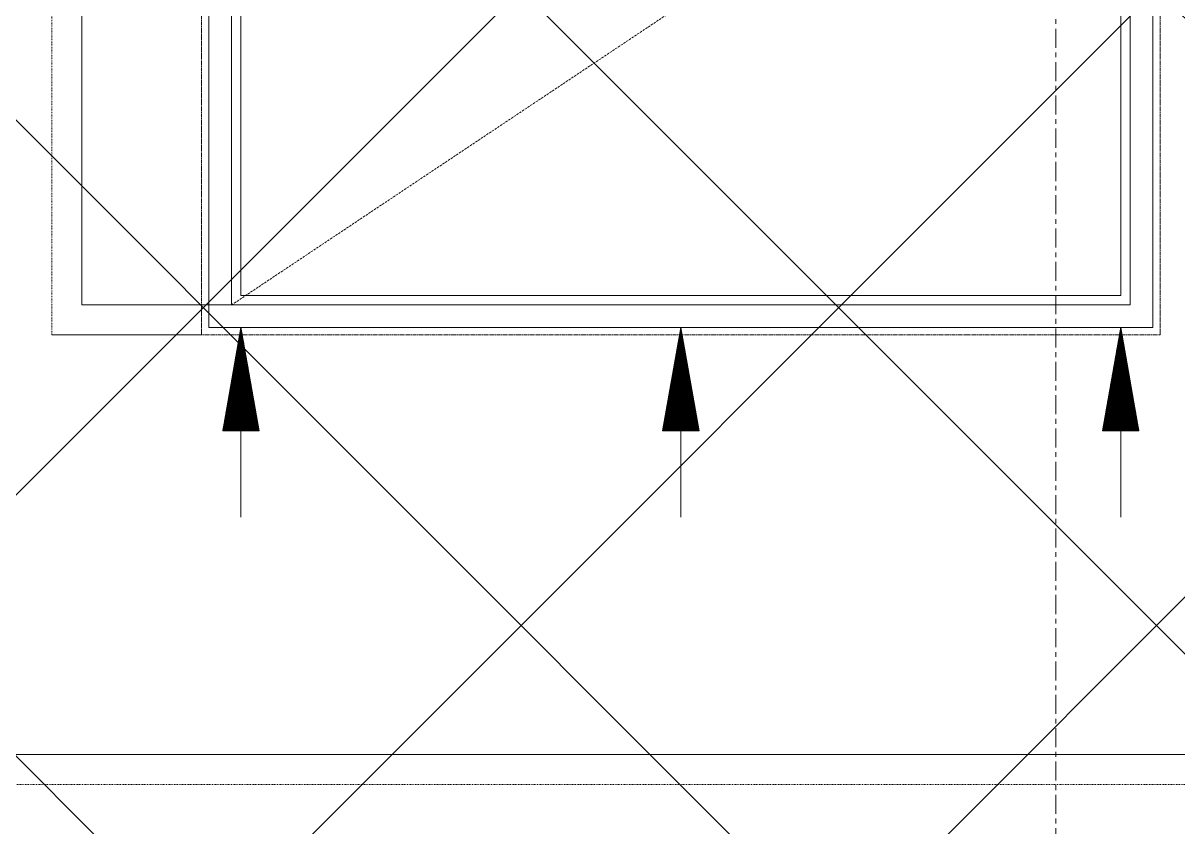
# Model space of a CAD drawing. Header units: inches. Extents: x -83664 to 20107, y -47222 to 19398.
# Drawn here: x -37662 to -36891, y -34867 to -34330 of the extents above; entities that cross this region are included whole.
import ezdxf

# ---------------------------------------------------------------- set-up
doc = ezdxf.new("R2010")
doc.units = ezdxf.units.IN
doc.header["$MEASUREMENT"] = 0
for name, pattern in [('Grid Line', [22.225, 12.7, -3.175, 3.175, -3.175]), ('Hidden 0_50', [1.0584, 0.5292, -0.5292]), ('Hidden 1_5', [2.2, 1.5, -0.7])]:
    doc.linetypes.add(name, pattern=pattern)
for name, color, linetype, lineweight in [('A-DETL-GENF', 7, 'Continuous', 9), ('M-HVAC-CDFF', 7, 'Continuous', 9), ('M-HVAC-DUCT-ANNO', 7, 'Continuous', 9), ('S-GRID', 7, 'Continuous', 9)]:
    doc.layers.add(name, color=color, linetype=linetype, lineweight=lineweight)
doc.layers.add('M-HVAC-DUCT', color=7, linetype='Continuous', lineweight=9, true_color=0xffe97f)

# ---------------------------------------------------------------- blocks, each defined once
blk = doc.blocks.new('GCE-AT-Return Register Grille Rectangular - 600x400-8275311-FIRST FLOOR AC CONDITIONING LAYOUT - PART A')
at = {"layer": 'A-DETL-GENF', "color": 6, "true_color": 0xff00ff}
for p, q in [((113940.28, 63838.67), (113928.12, 63769.7)), ((113940.28, 63838.67), (113928.12, 63769.7)), ((113939.48, 63834.13), (113939.48, 63769.7)), ((113939.58, 63834.7), (113939.58, 63769.7)), ((113939.68, 63835.27), (113939.68, 63769.7)), ((113939.78, 63835.83), (113939.78, 63769.7)), ((113939.88, 63836.4), (113939.88, 63769.7)), ((113939.98, 63836.97), (113939.98, 63769.7)), ((113940.08, 63837.54), (113940.08, 63769.7)), ((113940.18, 63838.1), (113940.18, 63769.7)), ((113940.28, 63838.67), (113952.44, 63769.7)), ((113940.28, 63838.67), (113940.28, 63769.7)), ((113940.28, 63838.67), (113940.28, 63769.7)), ((113940.38, 63838.1), (113940.38, 63769.7)), ((113940.48, 63837.54), (113940.48, 63769.7)), ((113940.58, 63836.97), (113940.58, 63769.7)), ((113940.68, 63836.4), (113940.68, 63769.7)), ((113940.78, 63835.83), (113940.78, 63769.7)), ((113940.88, 63835.27), (113940.88, 63769.7)), ((113940.98, 63834.7), (113940.98, 63769.7)), ((113941.08, 63834.13), (113941.08, 63769.7)), ((114233.93, 63838.67), (114221.77, 63769.7)), ((114233.93, 63838.67), (114221.77, 63769.7)), ((114233.13, 63834.13), (114233.13, 63769.7)), ((114233.23, 63834.7), (114233.23, 63769.7)), ((114233.33, 63835.27), (114233.33, 63769.7)), ((114233.43, 63835.83), (114233.43, 63769.7)), ((114233.53, 63836.4), (114233.53, 63769.7)), ((114233.63, 63836.97), (114233.63, 63769.7)), ((114233.73, 63837.54), (114233.73, 63769.7)), ((114233.83, 63838.1), (114233.83, 63769.7)), ((114233.93, 63838.67), (114246.09, 63769.7)), ((114233.93, 63838.67), (114233.93, 63769.7)), ((114233.93, 63838.67), (114233.93, 63769.7)), ((114234.03, 63838.1), (114234.03, 63769.7)), ((114234.13, 63837.54), (114234.13, 63769.7)), ((114234.23, 63836.97), (114234.23, 63769.7)), ((114234.33, 63836.4), (114234.33, 63769.7)), ((114234.43, 63835.83), (114234.43, 63769.7)), ((114234.53, 63835.27), (114234.53, 63769.7)), ((114234.63, 63834.7), (114234.63, 63769.7)), ((114234.73, 63834.13), (114234.73, 63769.7)), ((114527.58, 63838.67), (114515.42, 63769.7)), ((114527.58, 63838.67), (114515.42, 63769.7)), ((114526.78, 63834.13), (114526.78, 63769.7)), ((114526.88, 63834.7), (114526.88, 63769.7)), ((114526.98, 63835.27), (114526.98, 63769.7)), ((114527.08, 63835.83), (114527.08, 63769.7)), ((114527.18, 63836.4), (114527.18, 63769.7)), ((114527.28, 63836.97), (114527.28, 63769.7)), ((114527.38, 63837.54), (114527.38, 63769.7)), ((114527.48, 63838.1), (114527.48, 63769.7)), ((114527.58, 63838.67), (114539.74, 63769.7)), ((114527.58, 63838.67), (114527.58, 63769.7)), ((114527.58, 63838.67), (114527.58, 63769.7)), ((114527.68, 63838.1), (114527.68, 63769.7)), ((114527.78, 63837.54), (114527.78, 63769.7)), ((114527.88, 63836.97), (114527.88, 63769.7)), ((114527.98, 63836.4), (114527.98, 63769.7)), ((114528.08, 63835.83), (114528.08, 63769.7)), ((114528.18, 63835.27), (114528.18, 63769.7)), ((114528.28, 63834.7), (114528.28, 63769.7)), ((114528.38, 63834.13), (114528.38, 63769.7)), ((113938.18, 63826.76), (113938.18, 63769.7)), ((113938.28, 63827.33), (113938.28, 63769.7)), ((113938.38, 63827.89), (113938.38, 63769.7)), ((113938.48, 63828.46), (113938.48, 63769.7)), ((113938.58, 63829.03), (113938.58, 63769.7)), ((113938.68, 63829.6), (113938.68, 63769.7)), ((113938.78, 63830.16), (113938.78, 63769.7)), ((113938.88, 63830.73), (113938.88, 63769.7)), ((113938.98, 63831.3), (113938.98, 63769.7)), ((113939.08, 63831.86), (113939.08, 63769.7)), ((113939.18, 63832.43), (113939.18, 63769.7)), ((113939.28, 63833), (113939.28, 63769.7)), ((113939.38, 63833.57), (113939.38, 63769.7)), ((113941.18, 63833.57), (113941.18, 63769.7)), ((113941.28, 63833), (113941.28, 63769.7)), ((113941.38, 63832.43), (113941.38, 63769.7)), ((113941.48, 63831.86), (113941.48, 63769.7)), ((113941.58, 63831.3), (113941.58, 63769.7)), ((113941.68, 63830.73), (113941.68, 63769.7)), ((113941.78, 63830.16), (113941.78, 63769.7)), ((113941.88, 63829.6), (113941.88, 63769.7)), ((113941.98, 63829.03), (113941.98, 63769.7)), ((113942.08, 63828.46), (113942.08, 63769.7)), ((113942.18, 63827.89), (113942.18, 63769.7)), ((113942.28, 63827.33), (113942.28, 63769.7)), ((113942.38, 63826.76), (113942.38, 63769.7)), ((114231.83, 63826.76), (114231.83, 63769.7)), ((114231.93, 63827.33), (114231.93, 63769.7)), ((114232.03, 63827.89), (114232.03, 63769.7)), ((114232.13, 63828.46), (114232.13, 63769.7)), ((114232.23, 63829.03), (114232.23, 63769.7)), ((114232.33, 63829.6), (114232.33, 63769.7)), ((114232.43, 63830.16), (114232.43, 63769.7)), ((114232.53, 63830.73), (114232.53, 63769.7)), ((114232.63, 63831.3), (114232.63, 63769.7)), ((114232.73, 63831.86), (114232.73, 63769.7)), ((114232.83, 63832.43), (114232.83, 63769.7)), ((114232.93, 63833), (114232.93, 63769.7)), ((114233.03, 63833.57), (114233.03, 63769.7)), ((114234.83, 63833.57), (114234.83, 63769.7)), ((114234.93, 63833), (114234.93, 63769.7)), ((114235.03, 63832.43), (114235.03, 63769.7)), ((114235.13, 63831.86), (114235.13, 63769.7)), ((114235.23, 63831.3), (114235.23, 63769.7)), ((114235.33, 63830.73), (114235.33, 63769.7)), ((114235.43, 63830.16), (114235.43, 63769.7)), ((114235.53, 63829.6), (114235.53, 63769.7)), ((114235.63, 63829.03), (114235.63, 63769.7)), ((114235.73, 63828.46), (114235.73, 63769.7)), ((114235.83, 63827.89), (114235.83, 63769.7)), ((114235.93, 63827.33), (114235.93, 63769.7)), ((114236.03, 63826.76), (114236.03, 63769.7)), ((114525.48, 63826.76), (114525.48, 63769.7)), ((114525.58, 63827.33), (114525.58, 63769.7)), ((114525.68, 63827.89), (114525.68, 63769.7)), ((114525.78, 63828.46), (114525.78, 63769.7)), ((114525.88, 63829.03), (114525.88, 63769.7)), ((114525.98, 63829.6), (114525.98, 63769.7)), ((114526.08, 63830.16), (114526.08, 63769.7)), ((114526.18, 63830.73), (114526.18, 63769.7)), ((114526.28, 63831.3), (114526.28, 63769.7)), ((114526.38, 63831.86), (114526.38, 63769.7)), ((114526.48, 63832.43), (114526.48, 63769.7)), ((114526.58, 63833), (114526.58, 63769.7)), ((114526.68, 63833.57), (114526.68, 63769.7)), ((114528.48, 63833.57), (114528.48, 63769.7)), ((114528.58, 63833), (114528.58, 63769.7)), ((114528.68, 63832.43), (114528.68, 63769.7)), ((114528.78, 63831.86), (114528.78, 63769.7)), ((114528.88, 63831.3), (114528.88, 63769.7)), ((114528.98, 63830.73), (114528.98, 63769.7)), ((114529.08, 63830.16), (114529.08, 63769.7)), ((114529.18, 63829.6), (114529.18, 63769.7)), ((114529.28, 63829.03), (114529.28, 63769.7)), ((114529.38, 63828.46), (114529.38, 63769.7)), ((114529.48, 63827.89), (114529.48, 63769.7)), ((114529.58, 63827.33), (114529.58, 63769.7)), ((114529.68, 63826.76), (114529.68, 63769.7)), ((113936.78, 63818.82), (113936.78, 63769.7)), ((113936.88, 63819.39), (113936.88, 63769.7)), ((113936.98, 63819.95), (113936.98, 63769.7)), ((113937.08, 63820.52), (113937.08, 63769.7)), ((113937.18, 63821.09), (113937.18, 63769.7)), ((113937.28, 63821.66), (113937.28, 63769.7)), ((113937.38, 63822.22), (113937.38, 63769.7)), ((113937.48, 63822.79), (113937.48, 63769.7)), ((113937.58, 63823.36), (113937.58, 63769.7)), ((113937.68, 63823.92), (113937.68, 63769.7)), ((113937.78, 63824.49), (113937.78, 63769.7)), ((113937.88, 63825.06), (113937.88, 63769.7)), ((113937.98, 63825.63), (113937.98, 63769.7)), ((113938.08, 63826.19), (113938.08, 63769.7)), ((113942.48, 63826.19), (113942.48, 63769.7)), ((113942.58, 63825.63), (113942.58, 63769.7)), ((113942.68, 63825.06), (113942.68, 63769.7)), ((113942.78, 63824.49), (113942.78, 63769.7)), ((113942.88, 63823.92), (113942.88, 63769.7)), ((113942.98, 63823.36), (113942.98, 63769.7)), ((113943.08, 63822.79), (113943.08, 63769.7)), ((113943.18, 63822.22), (113943.18, 63769.7)), ((113943.28, 63821.66), (113943.28, 63769.7)), ((113943.38, 63821.09), (113943.38, 63769.7)), ((113943.48, 63820.52), (113943.48, 63769.7)), ((113943.58, 63819.95), (113943.58, 63769.7)), ((113943.68, 63819.39), (113943.68, 63769.7)), ((113943.78, 63818.82), (113943.78, 63769.7)), ((114230.43, 63818.82), (114230.43, 63769.7)), ((114230.53, 63819.39), (114230.53, 63769.7)), ((114230.63, 63819.95), (114230.63, 63769.7)), ((114230.73, 63820.52), (114230.73, 63769.7)), ((114230.83, 63821.09), (114230.83, 63769.7)), ((114230.93, 63821.66), (114230.93, 63769.7)), ((114231.03, 63822.22), (114231.03, 63769.7)), ((114231.13, 63822.79), (114231.13, 63769.7)), ((114231.23, 63823.36), (114231.23, 63769.7)), ((114231.33, 63823.92), (114231.33, 63769.7)), ((114231.43, 63824.49), (114231.43, 63769.7)), ((114231.53, 63825.06), (114231.53, 63769.7)), ((114231.63, 63825.63), (114231.63, 63769.7)), ((114231.73, 63826.19), (114231.73, 63769.7)), ((114236.13, 63826.19), (114236.13, 63769.7)), ((114236.23, 63825.63), (114236.23, 63769.7)), ((114236.33, 63825.06), (114236.33, 63769.7)), ((114236.43, 63824.49), (114236.43, 63769.7)), ((114236.53, 63823.92), (114236.53, 63769.7)), ((114236.63, 63823.36), (114236.63, 63769.7)), ((114236.73, 63822.79), (114236.73, 63769.7)), ((114236.83, 63822.22), (114236.83, 63769.7)), ((114236.93, 63821.66), (114236.93, 63769.7)), ((114237.03, 63821.09), (114237.03, 63769.7)), ((114237.13, 63820.52), (114237.13, 63769.7)), ((114237.23, 63819.95), (114237.23, 63769.7)), ((114237.33, 63819.39), (114237.33, 63769.7)), ((114237.43, 63818.82), (114237.43, 63769.7)), ((114524.08, 63818.82), (114524.08, 63769.7)), ((114524.18, 63819.39), (114524.18, 63769.7)), ((114524.28, 63819.95), (114524.28, 63769.7)), ((114524.38, 63820.52), (114524.38, 63769.7)), ((114524.48, 63821.09), (114524.48, 63769.7)), ((114524.58, 63821.66), (114524.58, 63769.7)), ((114524.68, 63822.22), (114524.68, 63769.7)), ((114524.78, 63822.79), (114524.78, 63769.7)), ((114524.88, 63823.36), (114524.88, 63769.7)), ((114524.98, 63823.92), (114524.98, 63769.7)), ((114525.08, 63824.49), (114525.08, 63769.7)), ((114525.18, 63825.06), (114525.18, 63769.7)), ((114525.28, 63825.63), (114525.28, 63769.7)), ((114525.38, 63826.19), (114525.38, 63769.7)), ((114529.78, 63826.19), (114529.78, 63769.7)), ((114529.88, 63825.63), (114529.88, 63769.7)), ((114529.98, 63825.06), (114529.98, 63769.7)), ((114530.08, 63824.49), (114530.08, 63769.7)), ((114530.18, 63823.92), (114530.18, 63769.7)), ((114530.28, 63823.36), (114530.28, 63769.7)), ((114530.38, 63822.79), (114530.38, 63769.7)), ((114530.48, 63822.22), (114530.48, 63769.7)), ((114530.58, 63821.66), (114530.58, 63769.7)), ((114530.68, 63821.09), (114530.68, 63769.7)), ((114530.78, 63820.52), (114530.78, 63769.7)), ((114530.88, 63819.95), (114530.88, 63769.7)), ((114530.98, 63819.39), (114530.98, 63769.7)), ((114531.08, 63818.82), (114531.08, 63769.7)), ((113935.48, 63811.45), (113935.48, 63769.7)), ((113935.58, 63812.01), (113935.58, 63769.7)), ((113935.68, 63812.58), (113935.68, 63769.7)), ((113935.78, 63813.15), (113935.78, 63769.7)), ((113935.88, 63813.72), (113935.88, 63769.7)), ((113935.98, 63814.28), (113935.98, 63769.7)), ((113936.08, 63814.85), (113936.08, 63769.7)), ((113936.18, 63815.42), (113936.18, 63769.7)), ((113936.28, 63815.98), (113936.28, 63769.7)), ((113936.38, 63816.55), (113936.38, 63769.7)), ((113936.48, 63817.12), (113936.48, 63769.7)), ((113936.58, 63817.69), (113936.58, 63769.7)), ((113936.68, 63818.25), (113936.68, 63769.7)), ((113943.88, 63818.25), (113943.88, 63769.7)), ((113943.98, 63817.69), (113943.98, 63769.7)), ((113944.08, 63817.12), (113944.08, 63769.7)), ((113944.18, 63816.55), (113944.18, 63769.7)), ((113944.28, 63815.98), (113944.28, 63769.7)), ((113944.38, 63815.42), (113944.38, 63769.7)), ((113944.48, 63814.85), (113944.48, 63769.7)), ((113944.58, 63814.28), (113944.58, 63769.7)), ((113944.68, 63813.72), (113944.68, 63769.7)), ((113944.78, 63813.15), (113944.78, 63769.7)), ((113944.88, 63812.58), (113944.88, 63769.7)), ((113944.98, 63812.01), (113944.98, 63769.7)), ((113945.08, 63811.45), (113945.08, 63769.7)), ((114229.13, 63811.45), (114229.13, 63769.7)), ((114229.23, 63812.01), (114229.23, 63769.7)), ((114229.33, 63812.58), (114229.33, 63769.7)), ((114229.43, 63813.15), (114229.43, 63769.7)), ((114229.53, 63813.72), (114229.53, 63769.7)), ((114229.63, 63814.28), (114229.63, 63769.7)), ((114229.73, 63814.85), (114229.73, 63769.7)), ((114229.83, 63815.42), (114229.83, 63769.7)), ((114229.93, 63815.98), (114229.93, 63769.7)), ((114230.03, 63816.55), (114230.03, 63769.7)), ((114230.13, 63817.12), (114230.13, 63769.7)), ((114230.23, 63817.69), (114230.23, 63769.7)), ((114230.33, 63818.25), (114230.33, 63769.7)), ((114237.53, 63818.25), (114237.53, 63769.7)), ((114237.63, 63817.69), (114237.63, 63769.7)), ((114237.73, 63817.12), (114237.73, 63769.7)), ((114237.83, 63816.55), (114237.83, 63769.7)), ((114237.93, 63815.98), (114237.93, 63769.7)), ((114238.03, 63815.42), (114238.03, 63769.7)), ((114238.13, 63814.85), (114238.13, 63769.7)), ((114238.23, 63814.28), (114238.23, 63769.7)), ((114238.33, 63813.72), (114238.33, 63769.7)), ((114238.43, 63813.15), (114238.43, 63769.7)), ((114238.53, 63812.58), (114238.53, 63769.7)), ((114238.63, 63812.01), (114238.63, 63769.7)), ((114238.73, 63811.45), (114238.73, 63769.7)), ((114522.78, 63811.45), (114522.78, 63769.7)), ((114522.88, 63812.01), (114522.88, 63769.7)), ((114522.98, 63812.58), (114522.98, 63769.7)), ((114523.08, 63813.15), (114523.08, 63769.7)), ((114523.18, 63813.72), (114523.18, 63769.7)), ((114523.28, 63814.28), (114523.28, 63769.7)), ((114523.38, 63814.85), (114523.38, 63769.7)), ((114523.48, 63815.42), (114523.48, 63769.7)), ((114523.58, 63815.98), (114523.58, 63769.7)), ((114523.68, 63816.55), (114523.68, 63769.7)), ((114523.78, 63817.12), (114523.78, 63769.7)), ((114523.88, 63817.69), (114523.88, 63769.7)), ((114523.98, 63818.25), (114523.98, 63769.7)), ((114531.18, 63818.25), (114531.18, 63769.7)), ((114531.28, 63817.69), (114531.28, 63769.7)), ((114531.38, 63817.12), (114531.38, 63769.7)), ((114531.48, 63816.55), (114531.48, 63769.7)), ((114531.58, 63815.98), (114531.58, 63769.7)), ((114531.68, 63815.42), (114531.68, 63769.7)), ((114531.78, 63814.85), (114531.78, 63769.7)), ((114531.88, 63814.28), (114531.88, 63769.7)), ((114531.98, 63813.72), (114531.98, 63769.7)), ((114532.08, 63813.15), (114532.08, 63769.7)), ((114532.18, 63812.58), (114532.18, 63769.7)), ((114532.28, 63812.01), (114532.28, 63769.7)), ((114532.38, 63811.45), (114532.38, 63769.7)), ((113934.08, 63803.51), (113934.08, 63769.7)), ((113934.18, 63804.07), (113934.18, 63769.7)), ((113934.28, 63804.64), (113934.28, 63769.7)), ((113934.38, 63805.21), (113934.38, 63769.7)), ((113934.48, 63805.78), (113934.48, 63769.7)), ((113934.58, 63806.34), (113934.58, 63769.7)), ((113934.68, 63806.91), (113934.68, 63769.7)), ((113934.78, 63807.48), (113934.78, 63769.7)), ((113934.88, 63808.04), (113934.88, 63769.7)), ((113934.98, 63808.61), (113934.98, 63769.7)), ((113935.08, 63809.18), (113935.08, 63769.7)), ((113935.18, 63809.75), (113935.18, 63769.7)), ((113935.28, 63810.31), (113935.28, 63769.7)), ((113935.38, 63810.88), (113935.38, 63769.7)), ((113945.18, 63810.88), (113945.18, 63769.7)), ((113945.28, 63810.31), (113945.28, 63769.7)), ((113945.38, 63809.75), (113945.38, 63769.7)), ((113945.48, 63809.18), (113945.48, 63769.7)), ((113945.58, 63808.61), (113945.58, 63769.7)), ((113945.68, 63808.04), (113945.68, 63769.7)), ((113945.78, 63807.48), (113945.78, 63769.7)), ((113945.88, 63806.91), (113945.88, 63769.7)), ((113945.98, 63806.34), (113945.98, 63769.7)), ((113946.08, 63805.78), (113946.08, 63769.7)), ((113946.18, 63805.21), (113946.18, 63769.7)), ((113946.28, 63804.64), (113946.28, 63769.7)), ((113946.38, 63804.07), (113946.38, 63769.7)), ((113946.48, 63803.51), (113946.48, 63769.7)), ((114227.73, 63803.51), (114227.73, 63769.7)), ((114227.83, 63804.07), (114227.83, 63769.7)), ((114227.93, 63804.64), (114227.93, 63769.7)), ((114228.03, 63805.21), (114228.03, 63769.7)), ((114228.13, 63805.78), (114228.13, 63769.7)), ((114228.23, 63806.34), (114228.23, 63769.7)), ((114228.33, 63806.91), (114228.33, 63769.7)), ((114228.43, 63807.48), (114228.43, 63769.7)), ((114228.53, 63808.04), (114228.53, 63769.7)), ((114228.63, 63808.61), (114228.63, 63769.7)), ((114228.73, 63809.18), (114228.73, 63769.7)), ((114228.83, 63809.75), (114228.83, 63769.7)), ((114228.93, 63810.31), (114228.93, 63769.7)), ((114229.03, 63810.88), (114229.03, 63769.7)), ((114238.83, 63810.88), (114238.83, 63769.7)), ((114238.93, 63810.31), (114238.93, 63769.7)), ((114239.03, 63809.75), (114239.03, 63769.7)), ((114239.13, 63809.18), (114239.13, 63769.7)), ((114239.23, 63808.61), (114239.23, 63769.7)), ((114239.33, 63808.04), (114239.33, 63769.7)), ((114239.43, 63807.48), (114239.43, 63769.7)), ((114239.53, 63806.91), (114239.53, 63769.7)), ((114239.63, 63806.34), (114239.63, 63769.7)), ((114239.73, 63805.78), (114239.73, 63769.7)), ((114239.83, 63805.21), (114239.83, 63769.7)), ((114239.93, 63804.64), (114239.93, 63769.7)), ((114240.03, 63804.07), (114240.03, 63769.7)), ((114240.13, 63803.51), (114240.13, 63769.7)), ((114521.38, 63803.51), (114521.38, 63769.7)), ((114521.48, 63804.07), (114521.48, 63769.7)), ((114521.58, 63804.64), (114521.58, 63769.7)), ((114521.68, 63805.21), (114521.68, 63769.7)), ((114521.78, 63805.78), (114521.78, 63769.7)), ((114521.88, 63806.34), (114521.88, 63769.7)), ((114521.98, 63806.91), (114521.98, 63769.7)), ((114522.08, 63807.48), (114522.08, 63769.7)), ((114522.18, 63808.04), (114522.18, 63769.7)), ((114522.28, 63808.61), (114522.28, 63769.7)), ((114522.38, 63809.18), (114522.38, 63769.7)), ((114522.48, 63809.75), (114522.48, 63769.7)), ((114522.58, 63810.31), (114522.58, 63769.7)), ((114522.68, 63810.88), (114522.68, 63769.7)), ((114532.48, 63810.88), (114532.48, 63769.7)), ((114532.58, 63810.31), (114532.58, 63769.7)), ((114532.68, 63809.75), (114532.68, 63769.7)), ((114532.78, 63809.18), (114532.78, 63769.7)), ((114532.88, 63808.61), (114532.88, 63769.7)), ((114532.98, 63808.04), (114532.98, 63769.7)), ((114533.08, 63807.48), (114533.08, 63769.7)), ((114533.18, 63806.91), (114533.18, 63769.7)), ((114533.28, 63806.34), (114533.28, 63769.7)), ((114533.38, 63805.78), (114533.38, 63769.7)), ((114533.48, 63805.21), (114533.48, 63769.7)), ((114533.58, 63804.64), (114533.58, 63769.7)), ((114533.68, 63804.07), (114533.68, 63769.7)), ((114533.78, 63803.51), (114533.78, 63769.7)), ((113932.68, 63795.57), (113932.68, 63769.7)), ((113932.78, 63796.13), (113932.78, 63769.7)), ((113932.88, 63796.7), (113932.88, 63769.7)), ((113932.98, 63797.27), (113932.98, 63769.7)), ((113933.08, 63797.84), (113933.08, 63769.7)), ((113933.18, 63798.4), (113933.18, 63769.7)), ((113933.28, 63798.97), (113933.28, 63769.7)), ((113933.38, 63799.54), (113933.38, 63769.7)), ((113933.48, 63800.1), (113933.48, 63769.7)), ((113933.58, 63800.67), (113933.58, 63769.7)), ((113933.68, 63801.24), (113933.68, 63769.7)), ((113933.78, 63801.81), (113933.78, 63769.7)), ((113933.88, 63802.37), (113933.88, 63769.7)), ((113933.98, 63802.94), (113933.98, 63769.7)), ((113946.58, 63802.94), (113946.58, 63769.7)), ((113946.68, 63802.37), (113946.68, 63769.7)), ((113946.78, 63801.81), (113946.78, 63769.7)), ((113946.88, 63801.24), (113946.88, 63769.7)), ((113946.98, 63800.67), (113946.98, 63769.7)), ((113947.08, 63800.1), (113947.08, 63769.7)), ((113947.18, 63799.54), (113947.18, 63769.7)), ((113947.28, 63798.97), (113947.28, 63769.7)), ((113947.38, 63798.4), (113947.38, 63769.7)), ((113947.48, 63797.84), (113947.48, 63769.7)), ((113947.58, 63797.27), (113947.58, 63769.7)), ((113947.68, 63796.7), (113947.68, 63769.7)), ((113947.78, 63796.13), (113947.78, 63769.7)), ((113947.88, 63795.57), (113947.88, 63769.7)), ((114226.33, 63795.57), (114226.33, 63769.7)), ((114226.43, 63796.13), (114226.43, 63769.7)), ((114226.53, 63796.7), (114226.53, 63769.7)), ((114226.63, 63797.27), (114226.63, 63769.7)), ((114226.73, 63797.84), (114226.73, 63769.7)), ((114226.83, 63798.4), (114226.83, 63769.7)), ((114226.93, 63798.97), (114226.93, 63769.7)), ((114227.03, 63799.54), (114227.03, 63769.7)), ((114227.13, 63800.1), (114227.13, 63769.7)), ((114227.23, 63800.67), (114227.23, 63769.7)), ((114227.33, 63801.24), (114227.33, 63769.7)), ((114227.43, 63801.81), (114227.43, 63769.7)), ((114227.53, 63802.37), (114227.53, 63769.7)), ((114227.63, 63802.94), (114227.63, 63769.7)), ((114240.23, 63802.94), (114240.23, 63769.7)), ((114240.33, 63802.37), (114240.33, 63769.7)), ((114240.43, 63801.81), (114240.43, 63769.7)), ((114240.53, 63801.24), (114240.53, 63769.7)), ((114240.63, 63800.67), (114240.63, 63769.7)), ((114240.73, 63800.1), (114240.73, 63769.7)), ((114240.83, 63799.54), (114240.83, 63769.7)), ((114240.93, 63798.97), (114240.93, 63769.7)), ((114241.03, 63798.4), (114241.03, 63769.7)), ((114241.13, 63797.84), (114241.13, 63769.7)), ((114241.23, 63797.27), (114241.23, 63769.7)), ((114241.33, 63796.7), (114241.33, 63769.7)), ((114241.43, 63796.13), (114241.43, 63769.7)), ((114241.53, 63795.57), (114241.53, 63769.7)), ((114519.98, 63795.57), (114519.98, 63769.7)), ((114520.08, 63796.13), (114520.08, 63769.7)), ((114520.18, 63796.7), (114520.18, 63769.7)), ((114520.28, 63797.27), (114520.28, 63769.7)), ((114520.38, 63797.84), (114520.38, 63769.7)), ((114520.48, 63798.4), (114520.48, 63769.7)), ((114520.58, 63798.97), (114520.58, 63769.7)), ((114520.68, 63799.54), (114520.68, 63769.7)), ((114520.78, 63800.1), (114520.78, 63769.7)), ((114520.88, 63800.67), (114520.88, 63769.7)), ((114520.98, 63801.24), (114520.98, 63769.7)), ((114521.08, 63801.81), (114521.08, 63769.7)), ((114521.18, 63802.37), (114521.18, 63769.7)), ((114521.28, 63802.94), (114521.28, 63769.7)), ((114533.88, 63802.94), (114533.88, 63769.7)), ((114533.98, 63802.37), (114533.98, 63769.7)), ((114534.08, 63801.81), (114534.08, 63769.7)), ((114534.18, 63801.24), (114534.18, 63769.7)), ((114534.28, 63800.67), (114534.28, 63769.7)), ((114534.38, 63800.1), (114534.38, 63769.7)), ((114534.48, 63799.54), (114534.48, 63769.7)), ((114534.58, 63798.97), (114534.58, 63769.7)), ((114534.68, 63798.4), (114534.68, 63769.7)), ((114534.78, 63797.84), (114534.78, 63769.7)), ((114534.88, 63797.27), (114534.88, 63769.7)), ((114534.98, 63796.7), (114534.98, 63769.7)), ((114535.08, 63796.13), (114535.08, 63769.7)), ((114535.18, 63795.57), (114535.18, 63769.7)), ((113931.38, 63788.19), (113931.38, 63769.7)), ((113931.48, 63788.76), (113931.48, 63769.7)), ((113931.58, 63789.33), (113931.58, 63769.7)), ((113931.68, 63789.9), (113931.68, 63769.7)), ((113931.78, 63790.46), (113931.78, 63769.7)), ((113931.88, 63791.03), (113931.88, 63769.7)), ((113931.98, 63791.6), (113931.98, 63769.7)), ((113932.08, 63792.16), (113932.08, 63769.7)), ((113932.18, 63792.73), (113932.18, 63769.7)), ((113932.28, 63793.3), (113932.28, 63769.7)), ((113932.38, 63793.87), (113932.38, 63769.7)), ((113932.48, 63794.43), (113932.48, 63769.7)), ((113932.58, 63795), (113932.58, 63769.7)), ((113947.98, 63795), (113947.98, 63769.7)), ((113948.08, 63794.43), (113948.08, 63769.7)), ((113948.18, 63793.87), (113948.18, 63769.7)), ((113948.28, 63793.3), (113948.28, 63769.7)), ((113948.38, 63792.73), (113948.38, 63769.7)), ((113948.48, 63792.16), (113948.48, 63769.7)), ((113948.58, 63791.6), (113948.58, 63769.7)), ((113948.68, 63791.03), (113948.68, 63769.7)), ((113948.78, 63790.46), (113948.78, 63769.7)), ((113948.88, 63789.9), (113948.88, 63769.7)), ((113948.98, 63789.33), (113948.98, 63769.7)), ((113949.08, 63788.76), (113949.08, 63769.7)), ((113949.18, 63788.19), (113949.18, 63769.7)), ((114225.03, 63788.19), (114225.03, 63769.7)), ((114225.13, 63788.76), (114225.13, 63769.7)), ((114225.23, 63789.33), (114225.23, 63769.7)), ((114225.33, 63789.9), (114225.33, 63769.7)), ((114225.43, 63790.46), (114225.43, 63769.7)), ((114225.53, 63791.03), (114225.53, 63769.7)), ((114225.63, 63791.6), (114225.63, 63769.7)), ((114225.73, 63792.16), (114225.73, 63769.7)), ((114225.83, 63792.73), (114225.83, 63769.7)), ((114225.93, 63793.3), (114225.93, 63769.7)), ((114226.03, 63793.87), (114226.03, 63769.7)), ((114226.13, 63794.43), (114226.13, 63769.7)), ((114226.23, 63795), (114226.23, 63769.7)), ((114241.63, 63795), (114241.63, 63769.7)), ((114241.73, 63794.43), (114241.73, 63769.7)), ((114241.83, 63793.87), (114241.83, 63769.7)), ((114241.93, 63793.3), (114241.93, 63769.7)), ((114242.03, 63792.73), (114242.03, 63769.7)), ((114242.13, 63792.16), (114242.13, 63769.7)), ((114242.23, 63791.6), (114242.23, 63769.7)), ((114242.33, 63791.03), (114242.33, 63769.7)), ((114242.43, 63790.46), (114242.43, 63769.7)), ((114242.53, 63789.9), (114242.53, 63769.7)), ((114242.63, 63789.33), (114242.63, 63769.7)), ((114242.73, 63788.76), (114242.73, 63769.7)), ((114242.83, 63788.19), (114242.83, 63769.7)), ((114518.68, 63788.19), (114518.68, 63769.7)), ((114518.78, 63788.76), (114518.78, 63769.7)), ((114518.88, 63789.33), (114518.88, 63769.7)), ((114518.98, 63789.9), (114518.98, 63769.7)), ((114519.08, 63790.46), (114519.08, 63769.7)), ((114519.18, 63791.03), (114519.18, 63769.7)), ((114519.28, 63791.6), (114519.28, 63769.7)), ((114519.38, 63792.16), (114519.38, 63769.7)), ((114519.48, 63792.73), (114519.48, 63769.7)), ((114519.58, 63793.3), (114519.58, 63769.7)), ((114519.68, 63793.87), (114519.68, 63769.7)), ((114519.78, 63794.43), (114519.78, 63769.7)), ((114519.88, 63795), (114519.88, 63769.7)), ((114535.28, 63795), (114535.28, 63769.7)), ((114535.38, 63794.43), (114535.38, 63769.7)), ((114535.48, 63793.87), (114535.48, 63769.7)), ((114535.58, 63793.3), (114535.58, 63769.7)), ((114535.68, 63792.73), (114535.68, 63769.7)), ((114535.78, 63792.16), (114535.78, 63769.7)), ((114535.88, 63791.6), (114535.88, 63769.7)), ((114535.98, 63791.03), (114535.98, 63769.7)), ((114536.08, 63790.46), (114536.08, 63769.7)), ((114536.18, 63789.9), (114536.18, 63769.7)), ((114536.28, 63789.33), (114536.28, 63769.7)), ((114536.38, 63788.76), (114536.38, 63769.7)), ((114536.48, 63788.19), (114536.48, 63769.7)), ((113929.98, 63780.26), (113929.98, 63769.7)), ((113930.08, 63780.82), (113930.08, 63769.7)), ((113930.18, 63781.39), (113930.18, 63769.7)), ((113930.28, 63781.96), (113930.28, 63769.7)), ((113930.38, 63782.52), (113930.38, 63769.7)), ((113930.48, 63783.09), (113930.48, 63769.7)), ((113930.58, 63783.66), (113930.58, 63769.7)), ((113930.68, 63784.22), (113930.68, 63769.7)), ((113930.78, 63784.79), (113930.78, 63769.7)), ((113930.88, 63785.36), (113930.88, 63769.7)), ((113930.98, 63785.93), (113930.98, 63769.7)), ((113931.08, 63786.49), (113931.08, 63769.7)), ((113931.18, 63787.06), (113931.18, 63769.7)), ((113931.28, 63787.63), (113931.28, 63769.7)), ((113949.28, 63787.63), (113949.28, 63769.7)), ((113949.38, 63787.06), (113949.38, 63769.7)), ((113949.48, 63786.49), (113949.48, 63769.7)), ((113949.58, 63785.93), (113949.58, 63769.7)), ((113949.68, 63785.36), (113949.68, 63769.7)), ((113949.78, 63784.79), (113949.78, 63769.7)), ((113949.88, 63784.22), (113949.88, 63769.7)), ((113949.98, 63783.66), (113949.98, 63769.7)), ((113950.08, 63783.09), (113950.08, 63769.7)), ((113950.18, 63782.52), (113950.18, 63769.7)), ((113950.28, 63781.96), (113950.28, 63769.7)), ((113950.38, 63781.39), (113950.38, 63769.7)), ((113950.48, 63780.82), (113950.48, 63769.7)), ((113950.58, 63780.26), (113950.58, 63769.7)), ((114223.63, 63780.26), (114223.63, 63769.7)), ((114223.73, 63780.82), (114223.73, 63769.7)), ((114223.83, 63781.39), (114223.83, 63769.7)), ((114223.93, 63781.96), (114223.93, 63769.7)), ((114224.03, 63782.52), (114224.03, 63769.7)), ((114224.13, 63783.09), (114224.13, 63769.7)), ((114224.23, 63783.66), (114224.23, 63769.7)), ((114224.33, 63784.22), (114224.33, 63769.7)), ((114224.43, 63784.79), (114224.43, 63769.7)), ((114224.53, 63785.36), (114224.53, 63769.7)), ((114224.63, 63785.93), (114224.63, 63769.7)), ((114224.73, 63786.49), (114224.73, 63769.7)), ((114224.83, 63787.06), (114224.83, 63769.7)), ((114224.93, 63787.63), (114224.93, 63769.7)), ((114242.93, 63787.63), (114242.93, 63769.7)), ((114243.03, 63787.06), (114243.03, 63769.7)), ((114243.13, 63786.49), (114243.13, 63769.7)), ((114243.23, 63785.93), (114243.23, 63769.7)), ((114243.33, 63785.36), (114243.33, 63769.7)), ((114243.43, 63784.79), (114243.43, 63769.7)), ((114243.53, 63784.22), (114243.53, 63769.7)), ((114243.63, 63783.66), (114243.63, 63769.7)), ((114243.73, 63783.09), (114243.73, 63769.7)), ((114243.83, 63782.52), (114243.83, 63769.7)), ((114243.93, 63781.96), (114243.93, 63769.7)), ((114244.03, 63781.39), (114244.03, 63769.7)), ((114244.13, 63780.82), (114244.13, 63769.7)), ((114244.23, 63780.26), (114244.23, 63769.7)), ((114517.28, 63780.26), (114517.28, 63769.7)), ((114517.38, 63780.82), (114517.38, 63769.7)), ((114517.48, 63781.39), (114517.48, 63769.7)), ((114517.58, 63781.96), (114517.58, 63769.7)), ((114517.68, 63782.52), (114517.68, 63769.7)), ((114517.78, 63783.09), (114517.78, 63769.7)), ((114517.88, 63783.66), (114517.88, 63769.7)), ((114517.98, 63784.22), (114517.98, 63769.7)), ((114518.08, 63784.79), (114518.08, 63769.7)), ((114518.18, 63785.36), (114518.18, 63769.7)), ((114518.28, 63785.93), (114518.28, 63769.7)), ((114518.38, 63786.49), (114518.38, 63769.7)), ((114518.48, 63787.06), (114518.48, 63769.7)), ((114518.58, 63787.63), (114518.58, 63769.7)), ((114536.58, 63787.63), (114536.58, 63769.7)), ((114536.68, 63787.06), (114536.68, 63769.7)), ((114536.78, 63786.49), (114536.78, 63769.7)), ((114536.88, 63785.93), (114536.88, 63769.7)), ((114536.98, 63785.36), (114536.98, 63769.7)), ((114537.08, 63784.79), (114537.08, 63769.7)), ((114537.18, 63784.22), (114537.18, 63769.7)), ((114537.28, 63783.66), (114537.28, 63769.7)), ((114537.38, 63783.09), (114537.38, 63769.7)), ((114537.48, 63782.52), (114537.48, 63769.7)), ((114537.58, 63781.96), (114537.58, 63769.7)), ((114537.68, 63781.39), (114537.68, 63769.7)), ((114537.78, 63780.82), (114537.78, 63769.7)), ((114537.88, 63780.26), (114537.88, 63769.7)), ((113928.68, 63772.88), (113928.68, 63769.7)), ((113928.78, 63773.45), (113928.78, 63769.7)), ((113928.88, 63774.02), (113928.88, 63769.7)), ((113928.98, 63774.58), (113928.98, 63769.7)), ((113929.08, 63775.15), (113929.08, 63769.7)), ((113929.18, 63775.72), (113929.18, 63769.7)), ((113929.28, 63776.29), (113929.28, 63769.7)), ((113929.38, 63776.85), (113929.38, 63769.7)), ((113929.48, 63777.42), (113929.48, 63769.7)), ((113929.58, 63777.99), (113929.58, 63769.7)), ((113929.68, 63778.55), (113929.68, 63769.7)), ((113929.78, 63779.12), (113929.78, 63769.7)), ((113929.88, 63779.69), (113929.88, 63769.7)), ((113950.68, 63779.69), (113950.68, 63769.7)), ((113950.78, 63779.12), (113950.78, 63769.7)), ((113950.88, 63778.55), (113950.88, 63769.7)), ((113950.98, 63777.99), (113950.98, 63769.7)), ((113951.08, 63777.42), (113951.08, 63769.7)), ((113951.18, 63776.85), (113951.18, 63769.7)), ((113951.28, 63776.29), (113951.28, 63769.7)), ((113951.38, 63775.72), (113951.38, 63769.7)), ((113951.48, 63775.15), (113951.48, 63769.7)), ((113951.58, 63774.58), (113951.58, 63769.7)), ((113951.68, 63774.02), (113951.68, 63769.7)), ((113951.78, 63773.45), (113951.78, 63769.7)), ((113951.88, 63772.88), (113951.88, 63769.7)), ((114222.33, 63772.88), (114222.33, 63769.7)), ((114222.43, 63773.45), (114222.43, 63769.7)), ((114222.53, 63774.02), (114222.53, 63769.7)), ((114222.63, 63774.58), (114222.63, 63769.7)), ((114222.73, 63775.15), (114222.73, 63769.7)), ((114222.83, 63775.72), (114222.83, 63769.7)), ((114222.93, 63776.29), (114222.93, 63769.7)), ((114223.03, 63776.85), (114223.03, 63769.7)), ((114223.13, 63777.42), (114223.13, 63769.7)), ((114223.23, 63777.99), (114223.23, 63769.7)), ((114223.33, 63778.55), (114223.33, 63769.7)), ((114223.43, 63779.12), (114223.43, 63769.7)), ((114223.53, 63779.69), (114223.53, 63769.7)), ((114244.33, 63779.69), (114244.33, 63769.7)), ((114244.43, 63779.12), (114244.43, 63769.7)), ((114244.53, 63778.55), (114244.53, 63769.7)), ((114244.63, 63777.99), (114244.63, 63769.7)), ((114244.73, 63777.42), (114244.73, 63769.7)), ((114244.83, 63776.85), (114244.83, 63769.7)), ((114244.93, 63776.29), (114244.93, 63769.7)), ((114245.03, 63775.72), (114245.03, 63769.7)), ((114245.13, 63775.15), (114245.13, 63769.7)), ((114245.23, 63774.58), (114245.23, 63769.7)), ((114245.33, 63774.02), (114245.33, 63769.7)), ((114245.43, 63773.45), (114245.43, 63769.7)), ((114245.53, 63772.88), (114245.53, 63769.7)), ((114515.98, 63772.88), (114515.98, 63769.7)), ((114516.08, 63773.45), (114516.08, 63769.7)), ((114516.18, 63774.02), (114516.18, 63769.7)), ((114516.28, 63774.58), (114516.28, 63769.7)), ((114516.38, 63775.15), (114516.38, 63769.7)), ((114516.48, 63775.72), (114516.48, 63769.7)), ((114516.58, 63776.29), (114516.58, 63769.7)), ((114516.68, 63776.85), (114516.68, 63769.7)), ((114516.78, 63777.42), (114516.78, 63769.7)), ((114516.88, 63777.99), (114516.88, 63769.7)), ((114516.98, 63778.55), (114516.98, 63769.7)), ((114517.08, 63779.12), (114517.08, 63769.7)), ((114517.18, 63779.69), (114517.18, 63769.7)), ((114537.98, 63779.69), (114537.98, 63769.7)), ((114538.08, 63779.12), (114538.08, 63769.7)), ((114538.18, 63778.55), (114538.18, 63769.7)), ((114538.28, 63777.99), (114538.28, 63769.7)), ((114538.38, 63777.42), (114538.38, 63769.7)), ((114538.48, 63776.85), (114538.48, 63769.7)), ((114538.58, 63776.29), (114538.58, 63769.7)), ((114538.68, 63775.72), (114538.68, 63769.7)), ((114538.78, 63775.15), (114538.78, 63769.7)), ((114538.88, 63774.58), (114538.88, 63769.7)), ((114538.98, 63774.02), (114538.98, 63769.7)), ((114539.08, 63773.45), (114539.08, 63769.7)), ((114539.18, 63772.88), (114539.18, 63769.7)), ((113928.12, 63769.7), (113952.44, 63769.7)), ((113928.18, 63770.05), (113928.18, 63769.7)), ((113928.28, 63770.61), (113928.28, 63769.7)), ((113928.38, 63771.18), (113928.38, 63769.7)), ((113928.48, 63771.75), (113928.48, 63769.7)), ((113928.58, 63772.32), (113928.58, 63769.7)), ((113940.28, 63712.2), (113940.28, 63769.7)), ((113951.98, 63772.32), (113951.98, 63769.7)), ((113952.08, 63771.75), (113952.08, 63769.7)), ((113952.18, 63771.18), (113952.18, 63769.7)), ((113952.28, 63770.61), (113952.28, 63769.7)), ((113952.38, 63770.05), (113952.38, 63769.7)), ((114221.77, 63769.7), (114246.09, 63769.7)), ((114221.83, 63770.05), (114221.83, 63769.7)), ((114221.93, 63770.61), (114221.93, 63769.7)), ((114222.03, 63771.18), (114222.03, 63769.7)), ((114222.13, 63771.75), (114222.13, 63769.7)), ((114222.23, 63772.32), (114222.23, 63769.7)), ((114233.93, 63712.2), (114233.93, 63769.7)), ((114245.63, 63772.32), (114245.63, 63769.7)), ((114245.73, 63771.75), (114245.73, 63769.7)), ((114245.83, 63771.18), (114245.83, 63769.7)), ((114245.93, 63770.61), (114245.93, 63769.7)), ((114246.03, 63770.05), (114246.03, 63769.7)), ((114515.42, 63769.7), (114539.74, 63769.7)), ((114515.48, 63770.05), (114515.48, 63769.7)), ((114515.58, 63770.61), (114515.58, 63769.7)), ((114515.68, 63771.18), (114515.68, 63769.7)), ((114515.78, 63771.75), (114515.78, 63769.7)), ((114515.88, 63772.32), (114515.88, 63769.7)), ((114527.58, 63712.2), (114527.58, 63769.7)), ((114539.28, 63772.32), (114539.28, 63769.7)), ((114539.38, 63771.75), (114539.38, 63769.7)), ((114539.48, 63771.18), (114539.48, 63769.7)), ((114539.58, 63770.61), (114539.58, 63769.7)), ((114539.68, 63770.05), (114539.68, 63769.7))]:
    blk.add_line(p, q, dxfattribs=at)
at = {"layer": 'M-HVAC-CDFF', "color": 6, "true_color": 0xff00ff}
for p, q in [((113918.93, 63838.67), (113918.93, 64268.67)), ((113918.93, 64268.67), (113918.93, 63838.67)), ((114548.93, 64268.67), (114548.93, 63838.67)), ((114548.93, 63838.67), (114548.93, 64268.67)), ((113933.93, 63853.67), (113933.93, 64253.67)), ((113933.93, 64253.67), (113933.93, 63853.67)), ((114533.93, 64253.67), (114533.93, 63853.67)), ((114533.93, 63853.67), (114533.93, 64253.67)), ((113940.28, 63860.02), (113940.28, 64247.32)), ((113940.28, 64247.32), (113940.28, 63860.02)), ((114527.58, 64247.32), (114527.58, 63860.02)), ((114527.58, 63860.02), (114527.58, 64247.32)), ((114527.58, 63860.02), (113940.28, 63860.02)), ((113940.28, 63860.02), (114527.58, 63860.02)), ((114533.93, 63853.67), (113933.93, 63853.67)), ((113933.93, 63853.67), (114533.93, 63853.67)), ((114548.93, 63838.67), (113918.93, 63838.67)), ((113918.93, 63838.67), (114548.93, 63838.67))]:
    blk.add_line(p, q, dxfattribs=at)
blk = doc.blocks.new('M_Rectangular Tap - Beveled - Standard-V19-FIRST FLOOR AC CONDITIONING LAYOUT - PART A')
at = {"layer": 'M-HVAC-DUCT', "color": 6, "true_color": 0xff00ff}
for p, q in [((113933.93, 64253.67), (113833.93, 64253.67)), ((113833.93, 63853.67), (113833.93, 64253.67)), ((113833.93, 64253.67), (113833.93, 63853.67)), ((113833.93, 64253.67), (114533.93, 64253.67)), ((113933.93, 64253.67), (114533.93, 64253.67)), ((113933.93, 63853.67), (113933.93, 64253.67)), ((114533.93, 64253.67), (114533.93, 63853.67)), ((114533.93, 64253.67), (114533.93, 63853.67)), ((113933.93, 63853.67), (113833.93, 63853.67)), ((114533.93, 63853.67), (113833.93, 63853.67)), ((114533.93, 63853.67), (113933.93, 63853.67))]:
    blk.add_line(p, q, dxfattribs=at)
blk = doc.blocks.new('TEMW-SMBZ-HO-BM-HVAC-00002_rvt-1-FIRST FLOOR AC CONDITIONING LAYOUT - PART A')
at = {"layer": 'M-HVAC-DUCT', "color": 6, "linetype": 'Hidden 0_50', "true_color": 0xff00ff}
for p, q in [((113813.93, 63833.67), (113813.93, 64273.67)), ((113813.93, 63833.67), (113813.93, 64273.67)), ((113913.93, 63833.67), (113913.93, 64273.67)), ((113913.93, 64273.67), (113913.93, 63833.67)), ((113913.93, 63833.67), (113913.93, 64273.67)), ((114553.93, 64273.67), (114553.93, 63833.67)), ((114553.93, 63833.67), (114553.93, 64273.67)), ((114553.93, 64273.67), (114553.93, 63833.67)), ((114553.93, 63833.67), (114553.93, 64273.67)), ((114553.93, 63833.67), (113813.93, 63833.67)), ((113813.93, 63833.67), (113913.93, 63833.67)), ((114553.93, 63833.67), (113913.93, 63833.67)), ((113913.93, 63833.67), (114553.93, 63833.67)), ((113913.93, 63833.67), (114553.93, 63833.67)), ((109790.06, 63533.67), (114791, 63533.67)), ((109790.06, 63533.67), (114791, 63533.67))]:
    blk.add_line(p, q, dxfattribs=at)
at = {"layer": 'M-HVAC-DUCT', "color": 6, "true_color": 0xff00ff}
for p, q in [((113833.93, 64253.67), (113833.93, 63853.67)), ((113833.93, 64253.67), (113833.93, 63853.67)), ((114533.93, 64253.67), (114533.93, 63853.67)), ((114533.93, 64253.67), (114533.93, 63853.67)), ((113833.93, 63853.67), (114533.93, 63853.67)), ((114533.93, 63853.67), (113833.93, 63853.67)), ((114791, 63553.67), (109790.06, 63553.67)), ((109790.06, 63553.67), (114791, 63553.67))]:
    blk.add_line(p, q, dxfattribs=at)
at = {"layer": 'M-HVAC-DUCT-ANNO', "color": 6, "linetype": 'Hidden 1_5', "true_color": 0xff00ff}
for p, q in [((113933.93, 63853.67), (113933.93, 64253.67)), ((113933.93, 63853.67), (114533.93, 64253.67)), ((114533.93, 64253.67), (114533.93, 63853.67)), ((114533.93, 63853.67), (113933.93, 63853.67))]:
    blk.add_line(p, q, dxfattribs=at)
at = {"layer": 'M-HVAC-CDFF', "color": 6, "linetype": 'Hidden 0_50', "lineweight": 9, "true_color": 0xff00ff}
blk.add_blockref('GCE-AT-Return Register Grille Rectangular - 600x400-8275311-FIRST FLOOR AC CONDITIONING LAYOUT - PART A', (0, 0), dxfattribs=at)
at = {"layer": 'M-HVAC-DUCT', "color": 6, "linetype": 'Hidden 0_50', "lineweight": 9, "true_color": 0xff00ff}
blk.add_blockref('M_Rectangular Tap - Beveled - Standard-V19-FIRST FLOOR AC CONDITIONING LAYOUT - PART A', (0, 0), dxfattribs=at)
blk = doc.blocks.new('TEMW-SMBZ-HO-BM-HVAC-00002_rvt-2-FIRST FLOOR AC CONDITIONING LAYOUT - PART A')
at = {"layer": 'M-HVAC-DUCT', "color": 6, "linetype": 'Hidden 0_50', "true_color": 0xff00ff}
for p, q in [((113813.93, 63833.67), (113813.93, 64273.67)), ((113813.93, 63833.67), (113813.93, 64273.67)), ((113913.93, 63833.67), (113913.93, 64273.67)), ((113913.93, 64273.67), (113913.93, 63833.67)), ((113913.93, 63833.67), (113913.93, 64273.67)), ((114553.93, 64273.67), (114553.93, 63833.67)), ((114553.93, 63833.67), (114553.93, 64273.67)), ((114553.93, 64273.67), (114553.93, 63833.67)), ((114553.93, 63833.67), (114553.93, 64273.67)), ((114553.93, 63833.67), (113813.93, 63833.67)), ((113813.93, 63833.67), (113913.93, 63833.67)), ((114553.93, 63833.67), (113913.93, 63833.67)), ((113913.93, 63833.67), (114553.93, 63833.67)), ((113913.93, 63833.67), (114553.93, 63833.67)), ((109790.06, 63533.67), (114791, 63533.67)), ((109790.06, 63533.67), (114791, 63533.67))]:
    blk.add_line(p, q, dxfattribs=at)
at = {"layer": 'M-HVAC-DUCT', "color": 6, "true_color": 0xff00ff}
for p, q in [((113833.93, 64253.67), (113833.93, 63853.67)), ((113833.93, 64253.67), (113833.93, 63853.67)), ((114533.93, 64253.67), (114533.93, 63853.67)), ((114533.93, 64253.67), (114533.93, 63853.67)), ((113833.93, 63853.67), (114533.93, 63853.67)), ((114533.93, 63853.67), (113833.93, 63853.67)), ((114791, 63553.67), (109790.06, 63553.67)), ((109790.06, 63553.67), (114791, 63553.67))]:
    blk.add_line(p, q, dxfattribs=at)
at = {"layer": 'M-HVAC-DUCT-ANNO', "color": 6, "linetype": 'Hidden 1_5', "true_color": 0xff00ff}
for p, q in [((113933.93, 63853.67), (113933.93, 64253.67)), ((113933.93, 63853.67), (114533.93, 64253.67)), ((114533.93, 64253.67), (114533.93, 63853.67)), ((114533.93, 63853.67), (113933.93, 63853.67))]:
    blk.add_line(p, q, dxfattribs=at)
at = {"layer": 'M-HVAC-CDFF', "color": 6, "linetype": 'Hidden 0_50', "lineweight": 9, "true_color": 0xff00ff}
blk.add_blockref('GCE-AT-Return Register Grille Rectangular - 600x400-8275311-FIRST FLOOR AC CONDITIONING LAYOUT - PART A', (0, 0), dxfattribs=at)
at = {"layer": 'M-HVAC-DUCT', "color": 6, "linetype": 'Hidden 0_50', "lineweight": 9, "true_color": 0xff00ff}
blk.add_blockref('M_Rectangular Tap - Beveled - Standard-V19-FIRST FLOOR AC CONDITIONING LAYOUT - PART A', (0, 0), dxfattribs=at)

msp = doc.modelspace()

# ---------------------------------------------------------------- hatches: boundary and pattern name
at = {"layer": 'A-DETL-GENF', "true_color": 0xff0000}
h = msp.add_hatch(dxfattribs=at)
h.set_pattern_fill('FP_59', color=1, style=0, pattern_type=2)
h.set_pattern_definition([(45, (-151456.65, -98372.2), (-212.13203, 212.13203), []), (135, (-151456.65, -98372.2), (-212.13203, -212.13203), [])])
h.paths.add_polyline_path([(-62993.02, -37189.54), (-27297.3, -37189.54), (-27297.3, -98.37), (-62993.02, -98.37), (-62993.02, -33332.99)])

# ---------------------------------------------------------------- linework, layer by layer
at = {"layer": 'S-GRID', "color": 254, "linetype": 'Grid Line', "true_color": 0xdcdcdc}
msp.add_line((-36972.3, -44103.68), (-36972.3, 15149.07), dxfattribs=at)

# ---------------------------------------------------------------- block references
at = {"lineweight": 5}
for name in ['TEMW-SMBZ-HO-BM-HVAC-00002_rvt-1-FIRST FLOOR AC CONDITIONING LAYOUT - PART A', 'TEMW-SMBZ-HO-BM-HVAC-00002_rvt-2-FIRST FLOOR AC CONDITIONING LAYOUT - PART A']:
    msp.add_blockref(name, (-151456.65, -98372.21), dxfattribs=at)

doc.saveas('drawing.dxf')
